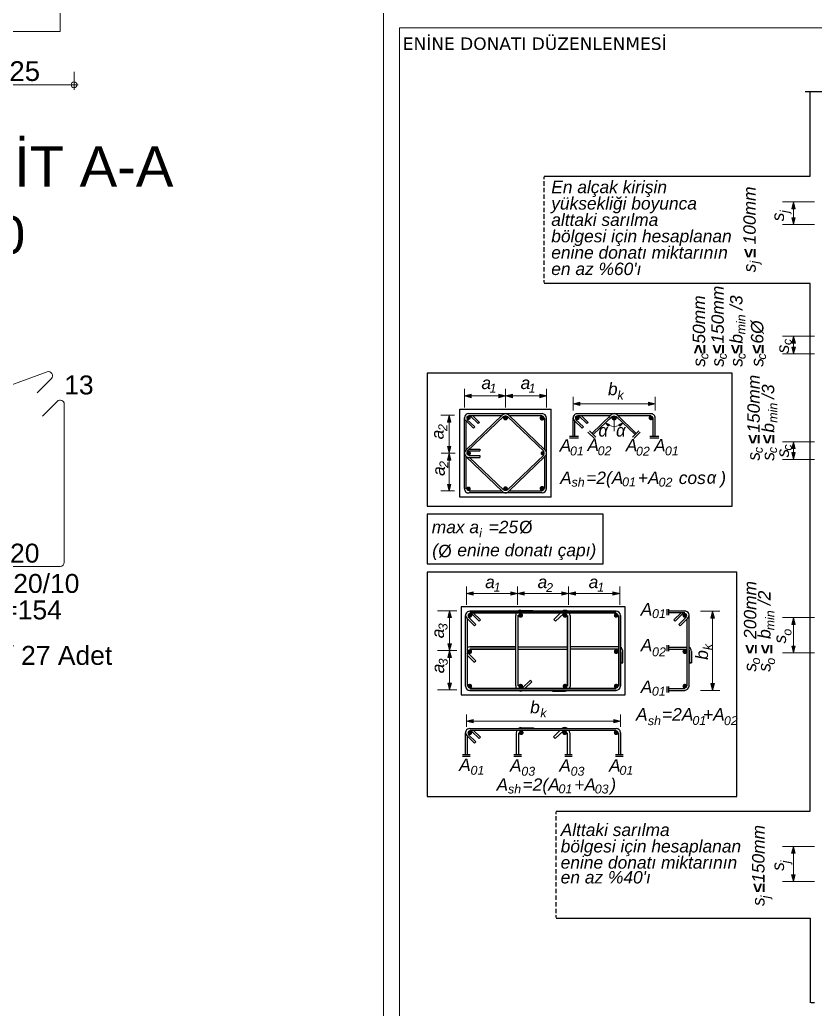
# Model space of a CAD drawing. Header units: millimetres. Extents: x 2232 to 85269, y -3593 to 5869.
# Drawn here: x 55058.7 to 55361.3, y -949.9 to -573.6 of the extents above; entities that cross this region are included whole.
import ezdxf

# ---------------------------------------------------------------- set-up
doc = ezdxf.new("R2010")
doc.units = ezdxf.units.MM
for name, color, linetype in [('Donatı Topl. Uzun. Yazısı', 7, 'Continuous'), ('Donatı Uz. Yazısı', 7, 'Continuous'), ('Donatı Yazısı', 7, 'Continuous'), ('Donatı Çizgisi', 7, 'Continuous'), ('Kiriş', 7, 'Continuous'), ('Standart', 7, 'Continuous'), ('Ölçülendirme', 7, 'Continuous')]:
    doc.layers.add(name, color=color, linetype=linetype)
doc.styles.add('arial_1_0', font='arial.ttf', dxfattribs={"height": 0.2})
doc.styles.add('arial_1_18', font='arial.ttf', dxfattribs={"height": 0.2})
doc.styles.add('arialitalic_1_0', font='ariali.ttf', dxfattribs={"height": 0.2})
doc.styles.add('symbolbold_1_0', font='', dxfattribs={"height": 0.2})
doc.styles.add('symbolitalic_1_0', font='', dxfattribs={"height": 0.2})
doc.styles.add('verdana_1_18', font='verdana.ttf', dxfattribs={"height": 0.2})
doc.styles.get('symbolbold_1_0').set_extended_font_data('Symbol', bold=True)
doc.styles.get('symbolitalic_1_0').set_extended_font_data('Symbol', italic=True)

# ---------------------------------------------------------------- blocks, each defined once
blk = doc.blocks.new('IDE792Entity7475')
at = {"layer": 'Donatı Çizgisi', "color": 5, "linetype": 'Continuous', "lineweight": 5}
for points in [[(15313.54, 1948.54), (15328.55, 1954.01)], [(15325.98, 1948.69), (15329.62, 1952.33)], [(15327.35, 1942.78), (15331.13, 1946.56)], [(15332.87, 1905.72), (15332.87, 1945.84)], [(15313.89, 1904.7), (15331.85, 1904.7)]]:
    blk.add_lwpolyline(points, dxfattribs=at)
for centre, start, end in [((15328.89, 1953.05), 315, 110), ((15331.85, 1945.84), 0, 135), ((15331.85, 1905.72), 270, 0)]:
    blk.add_arc(centre, 1.02, start, end, dxfattribs=at)
at = {"layer": 'Ölçülendirme', "color": 1, "linetype": 'Continuous', "lineweight": 5}
for points in [[(15331.87, 2040.3), (15331.87, 2055.3)], [(15293.87, 2040.3), (15331.87, 2040.3)], [(15335.37, 2025.55), (15335.37, 2030.05)], [(15309.37, 2026.8), (15336.37, 2026.8)]]:
    blk.add_lwpolyline(points, dxfattribs=at)
blk.add_circle((15335.37, 2026.8), 0.75, dxfattribs=at)
at = {"layer": 'Donatı Topl. Uzun. Yazısı', "color": 1, "linetype": 'Continuous', "lineweight": 5, "style": 'arial_1_18'}
blk.add_text('L=154', height=4.8, dxfattribs=at).set_placement((15313.45, 1891.26))
at = {"layer": 'Donatı Uz. Yazısı', "color": 1, "linetype": 'Continuous', "lineweight": 5, "style": 'arial_1_18'}
for s, p in [('13', (15332.87, 1948.3)), ('20', (15319.14, 1905.66))]:
    blk.add_text(s, height=4.8, dxfattribs=at).set_placement(p)
at = {"layer": 'Donatı Yazısı', "color": 5, "linetype": 'Continuous', "lineweight": 5, "style": 'arial_1_18'}
for s, p in [('Φ8/20/10', (15309.01, 1897.98)), ('K230 / 27 Adet', (15300.69, 1879.74))]:
    blk.add_text(s, height=4.8, dxfattribs=at).set_placement(p)
at = {"layer": 'Kiriş', "color": 1, "linetype": 'Continuous', "lineweight": 5, "style": 'arial_1_18'}
for s, height, p in [('KESİT A-A', 10.2, (15291.67, 2001)), ('K230', 9.6, (15291.67, 1983.92))]:
    blk.add_text(s, height=height, dxfattribs=at).set_placement(p)
at = {"layer": 'Ölçülendirme', "color": 1, "linetype": 'Continuous', "lineweight": 5, "style": 'arial_1_18'}
blk.add_text('25', height=5, dxfattribs=at).set_placement((15318.98, 2027.76))

msp = doc.modelspace()

# ---------------------------------------------------------------- hatches: boundary and pattern name
at = {"layer": 'Standart', "linetype": 'Continuous', "lineweight": 5}
for points in [[(55352.98, -642.85), (55352.31, -645.44), (55353.65, -645.44)], [(55352.98, -651.45), (55352.31, -648.86), (55353.65, -648.86)], [(55353.04, -693.94), (55352.37, -696.53), (55353.71, -696.53)], [(55353.04, -700.64), (55352.37, -698.05), (55353.71, -698.05)], [(55227.85, -716.67), (55230.44, -716), (55230.44, -717.34)], [(55243.48, -716.67), (55240.89, -716), (55240.89, -717.34)], [(55243.48, -716.67), (55246.07, -716), (55246.07, -717.34)], [(55259.12, -716.67), (55256.53, -716), (55256.53, -717.34)], [(55269.19, -719.65), (55271.78, -718.98), (55271.78, -720.32)], [(55300.38, -719.65), (55297.79, -718.98), (55297.79, -720.32)], [(55222.04, -724.01), (55221.37, -726.6), (55222.71, -726.6)], [(55281.47, -726.91), (55282.98, -727.47), (55282.52, -728.13)], [(55288.12, -726.91), (55286.62, -727.47), (55287.08, -728.13)], [(55222.04, -738.44), (55221.37, -735.85), (55222.71, -735.85)], [(55352.98, -734.09), (55352.31, -736.68), (55353.65, -736.68)], [(55222.04, -738.44), (55221.37, -741.03), (55222.71, -741.03)], [(55352.98, -740.79), (55352.31, -738.2), (55353.65, -738.2)], [(55222.04, -752.88), (55221.37, -750.29), (55222.71, -750.29)], [(55228.6, -791.76), (55231.19, -791.09), (55231.19, -792.43)], [(55248.03, -791.76), (55245.44, -791.09), (55245.44, -792.43)], [(55248.03, -791.76), (55250.62, -791.09), (55250.62, -792.43)], [(55267.47, -791.76), (55264.88, -791.09), (55264.88, -792.43)], [(55267.47, -791.76), (55270.06, -791.09), (55270.06, -792.43)], [(55286.9, -791.76), (55284.31, -791.09), (55284.31, -792.43)], [(55222.21, -798.32), (55221.54, -800.91), (55222.88, -800.91)], [(55322.23, -798.51), (55321.56, -801.1), (55322.9, -801.1)], [(55352.98, -800.96), (55352.31, -803.55), (55353.65, -803.55)], [(55222.21, -813.48), (55221.54, -810.89), (55222.88, -810.89)], [(55352.98, -814.33), (55352.31, -811.74), (55353.65, -811.74)], [(55222.21, -813.48), (55221.54, -816.07), (55222.88, -816.07)], [(55222.21, -828.41), (55221.54, -825.82), (55222.88, -825.82)], [(55322.23, -828.61), (55321.56, -826.02), (55322.9, -826.02)], [(55228.6, -840.3), (55231.19, -839.63), (55231.19, -840.97)], [(55287.2, -840.3), (55284.61, -839.63), (55284.61, -840.97)], [(55352.95, -887.93), (55352.28, -890.52), (55353.62, -890.52)], [(55352.95, -901.3), (55352.28, -898.71), (55353.62, -898.71)]]:
    msp.add_hatch(color=1, dxfattribs=at).paths.add_polyline_path(points)
at = {"layer": 'Standart', "linetype": 'Continuous', "lineweight": -3}
h = msp.add_hatch(color=254, dxfattribs=at)
edge = h.paths.add_edge_path(flags=0)
edge.add_arc((55229.38, -724.92), 0.874, 0, 360)
h = msp.add_hatch(color=254, dxfattribs=at)
edge = h.paths.add_edge_path(flags=0)
edge.add_arc((55243.47, -724.99), 0.959, 0, 360)
h = msp.add_hatch(color=254, dxfattribs=at)
edge = h.paths.add_edge_path(flags=0)
edge.add_arc((55257.4, -725.08), 0.962, 0, 360)
h = msp.add_hatch(color=254, dxfattribs=at)
edge = h.paths.add_edge_path(flags=0)
edge.add_arc((55270.75, -724.95), 0.948, 0, 360)
h = msp.add_hatch(color=254, dxfattribs=at)
edge = h.paths.add_edge_path(flags=0)
edge.add_arc((55284.78, -725.04), 0.976, 0, 360)
h = msp.add_hatch(color=254, dxfattribs=at)
edge = h.paths.add_edge_path(flags=0)
edge.add_arc((55298.78, -725), 0.905, 0, 360)
h = msp.add_hatch(color=254, dxfattribs=at)
edge = h.paths.add_edge_path(flags=0)
edge.add_arc((55229.44, -738.45), 0.894, 0, 360)
h = msp.add_hatch(color=254, dxfattribs=at)
edge = h.paths.add_edge_path(flags=0)
edge.add_arc((55257.6, -738.44), 0.802, 0, 360)
h = msp.add_hatch(color=254, dxfattribs=at)
edge = h.paths.add_edge_path(flags=0)
edge.add_arc((55229.41, -751.96), 0.865, 0, 360)
h = msp.add_hatch(color=254, dxfattribs=at)
edge = h.paths.add_edge_path(flags=0)
edge.add_arc((55243.47, -751.94), 0.914, 0, 360)
h = msp.add_hatch(color=254, dxfattribs=at)
edge = h.paths.add_edge_path(flags=0)
edge.add_arc((55257.4, -751.83), 0.962, 0, 360)
h = msp.add_hatch(color=254, dxfattribs=at)
edge = h.paths.add_edge_path(flags=0)
edge.add_arc((55229.91, -800.1), 0.911, 0, 360)
h = msp.add_hatch(color=254, dxfattribs=at)
edge = h.paths.add_edge_path(flags=0)
edge.add_arc((55249.23, -800.1), 0.911, 0, 360)
h = msp.add_hatch(color=254, dxfattribs=at)
edge = h.paths.add_edge_path(flags=0)
edge.add_arc((55266.11, -800.1), 0.911, 0, 360)
h = msp.add_hatch(color=254, dxfattribs=at)
edge = h.paths.add_edge_path(flags=0)
edge.add_arc((55285.56, -800.1), 0.911, 0, 360)
h = msp.add_hatch(color=254, dxfattribs=at)
edge = h.paths.add_edge_path(flags=0)
edge.add_arc((55311.67, -800.1), 0.911, 0, 360)
h = msp.add_hatch(color=254, dxfattribs=at)
edge = h.paths.add_edge_path(flags=0)
edge.add_arc((55229.88, -813.87), 0.911, 0, 360)
h = msp.add_hatch(color=254, dxfattribs=at)
edge = h.paths.add_edge_path(flags=0)
edge.add_arc((55285.57, -813.87), 0.911, 0, 360)
h = msp.add_hatch(color=254, dxfattribs=at)
edge = h.paths.add_edge_path(flags=0)
edge.add_arc((55311.67, -813.86), 0.911, 0, 360)
h = msp.add_hatch(color=254, dxfattribs=at)
edge = h.paths.add_edge_path(flags=0)
edge.add_arc((55229.88, -827), 0.911, 0, 360)
h = msp.add_hatch(color=254, dxfattribs=at)
edge = h.paths.add_edge_path(flags=0)
edge.add_arc((55249.23, -827), 0.911, 0, 360)
h = msp.add_hatch(color=254, dxfattribs=at)
edge = h.paths.add_edge_path(flags=0)
edge.add_arc((55266.12, -827), 0.911, 0, 360)
h = msp.add_hatch(color=254, dxfattribs=at)
edge = h.paths.add_edge_path(flags=0)
edge.add_arc((55285.57, -827), 0.911, 0, 360)
h = msp.add_hatch(color=254, dxfattribs=at)
edge = h.paths.add_edge_path(flags=0)
edge.add_arc((55311.67, -827), 0.911, 0, 360)
h = msp.add_hatch(color=254, dxfattribs=at)
edge = h.paths.add_edge_path(flags=0)
edge.add_arc((55229.91, -844.71), 0.911, 0, 360)
h = msp.add_hatch(color=254, dxfattribs=at)
edge = h.paths.add_edge_path(flags=0)
edge.add_arc((55249.45, -844.7), 0.911, 0, 360)
h = msp.add_hatch(color=254, dxfattribs=at)
edge = h.paths.add_edge_path(flags=0)
edge.add_arc((55265.98, -844.71), 0.911, 0, 360)
h = msp.add_hatch(color=254, dxfattribs=at)
edge = h.paths.add_edge_path(flags=0)
edge.add_arc((55285.56, -844.71), 0.911, 0, 360)

# ---------------------------------------------------------------- linework, layer by layer
at = {"layer": 'Standart', "color": 250, "linetype": 'Continuous', "lineweight": 5}
for points in [[(55197.1, 29.55), (55197.1, -1814.88)], [(55203.1, -576.61), (55203.1, -987.08)], [(55473.1, -576.61), (55203.1, -576.61)]]:
    msp.add_lwpolyline(points, dxfattribs=at)
at = {"layer": 'Standart', "color": 254, "linetype": 'Continuous', "lineweight": -3}
for points in [[(55357.38, -600.92), (55396.16, -600.92)], [(55258.15, -634.2), (55258.15, -633.39)], [(55258.15, -636.74), (55258.15, -635.03)], [(55258.15, -639.22), (55258.15, -637.55)], [(55258.15, -641.73), (55258.15, -640.09)], [(55258.15, -644.28), (55258.15, -642.57)], [(55258.15, -646.73), (55258.15, -645.09)], [(55258.15, -649.27), (55258.15, -647.57)], [(55258.15, -651.76), (55258.15, -650.08)], [(55258.15, -654.27), (55258.15, -652.62)], [(55258.15, -656.81), (55258.15, -655.11)], [(55258.15, -659.3), (55258.15, -657.62)], [(55258.15, -661.81), (55258.15, -660.11)], [(55258.15, -664.29), (55258.15, -662.65)], [(55258.15, -666.81), (55258.15, -665.16)], [(55258.15, -669.35), (55258.15, -667.64)], [(55258.15, -671.83), (55258.15, -670.16)], [(55258.15, -673.53), (55258.15, -672.64)], [(55329.67, -707.96), (55213.61, -707.96)], [(55213.61, -707.96), (55213.61, -758.57)], [(55329.67, -758.57), (55329.67, -707.96)], [(55226.15, -755.17), (55226.15, -721.72)], [(55226.15, -721.72), (55260.79, -721.72)], [(55260.79, -755.17), (55260.79, -721.72)], [(55227.85, -751.83), (55227.85, -724.99)], [(55242.34, -723.87), (55228.35, -737.33)], [(55231.28, -728.92), (55228.35, -726.05)], [(55242.79, -724.32), (55228.8, -737.83)], [(55231.79, -728.45), (55228.8, -725.63)], [(55229.4, -723.39), (55257.4, -723.39)], [(55229.56, -724.06), (55242.14, -724.06)], [(55233.1, -727.16), (55230.17, -724.32)], [(55233.6, -726.69), (55230.89, -724.06)], [(55244.15, -724.32), (55258.11, -737.83)], [(55244.6, -723.87), (55258.59, -737.33)], [(55244.8, -724.06), (55257.35, -724.06)], [(55258.36, -737.13), (55258.36, -725.09)], [(55259.09, -751.83), (55259.09, -725.08)], [(55269.19, -732.05), (55269.19, -724.99)], [(55272.57, -728.92), (55269.64, -726.05)], [(55273.07, -728.45), (55270.14, -725.63)], [(55270.81, -723.39), (55298.76, -723.39)], [(55270.81, -724.06), (55283.43, -724.06)], [(55274.38, -727.16), (55271.45, -724.32)], [(55274.89, -726.69), (55272.18, -724.06)], [(55283.63, -723.87), (55276.31, -730.93)], [(55284.13, -724.32), (55276.81, -731.35)], [(55285.44, -724.32), (55292.76, -731.35)], [(55285.94, -723.87), (55293.2, -730.93)], [(55286.11, -724.06), (55298.76, -724.06)], [(55299.68, -732.05), (55299.68, -724.99)], [(55300.38, -732.05), (55300.38, -724.99)], [(55228.55, -737.13), (55228.55, -726.24)], [(55231.28, -728.92), (55231.79, -728.45)], [(55233.6, -726.69), (55233.1, -727.16)], [(55269.86, -732.05), (55269.86, -726.3)], [(55272.57, -728.92), (55273.07, -728.45)], [(55274.89, -726.69), (55274.38, -727.16)], [(55271.26, -732.05), (55267.77, -732.05)], [(55271.26, -732.72), (55267.77, -732.72)], [(55274.83, -730.43), (55277.32, -732.8)], [(55275.36, -729.96), (55277.76, -732.33)], [(55276.81, -731.35), (55276.87, -731.35)], [(55294.21, -729.96), (55291.75, -732.33)], [(55294.68, -730.43), (55292.25, -732.8)], [(55292.76, -731.35), (55292.81, -731.35)], [(55301.75, -732.05), (55298.31, -732.05)], [(55301.75, -732.72), (55298.31, -732.72)], [(55229.83, -736.91), (55233.66, -736.91)], [(55233.66, -736.91), (55233.66, -737.52)], [(55228.55, -751.93), (55228.55, -739.73)], [(55242.34, -753.04), (55228.55, -739.76)], [(55229.52, -737.52), (55233.66, -737.52)], [(55229.52, -739.34), (55233.66, -739.34)], [(55229.52, -740.01), (55233.66, -740.01)], [(55242.79, -752.54), (55229.83, -740.01)], [(55233.66, -739.34), (55233.66, -740.01)], [(55258.11, -739.09), (55244.15, -752.54)], [(55258.59, -739.56), (55244.6, -753.04)], [(55258.36, -751.83), (55258.36, -739.76)], [(55260.79, -755.17), (55226.15, -755.17)], [(55257.41, -753.52), (55229.54, -753.52)], [(55242.09, -752.85), (55229.59, -752.85)], [(55257.41, -752.85), (55244.85, -752.85)], [(55213.61, -758.57), (55329.67, -758.57)], [(55280.57, -761.59), (55213.61, -761.59)], [(55213.61, -761.59), (55213.61, -780.44)], [(55280.57, -780.44), (55280.57, -761.59)], [(55213.61, -780.44), (55280.57, -780.44)], [(55331.48, -783.6), (55213.61, -783.6)], [(55213.61, -783.6), (55213.61, -869.02)], [(55331.48, -869.02), (55331.48, -783.6)], [(55288.96, -796.81), (55226.54, -796.81)], [(55226.54, -796.81), (55226.54, -830.31)], [(55288.96, -830.31), (55288.96, -796.81)], [(55228.27, -827.05), (55228.27, -800.08)], [(55231.67, -804.01), (55228.77, -801.19)], [(55228.97, -827.05), (55228.97, -801.39)], [(55232.18, -803.57), (55229.22, -800.69)], [(55229.86, -798.51), (55285.59, -798.51)], [(55285.59, -798.51), (55229.86, -798.51)], [(55229.86, -799.18), (55285.59, -799.18)], [(55285.59, -799.18), (55229.86, -799.18)], [(55233.49, -802.25), (55230.53, -799.43)], [(55233.96, -801.81), (55231.23, -799.18)], [(55247.36, -826.93), (55247.36, -800.08)], [(55247.36, -808.34), (55247.36, -800.08)], [(55248.31, -826.86), (55248.31, -800.06)], [(55249.23, -798.2), (55253.92, -798.2)], [(55253.92, -798.2), (55253.92, -798.48)], [(55261.83, -801.61), (55264.34, -799.18)], [(55262.47, -802.28), (55265.46, -799.46)], [(55267.02, -827.05), (55267.02, -800.08)], [(55267.02, -800.08), (55267.02, -827.05)], [(55268.02, -800.08), (55268.02, -827.17)], [(55286.48, -800.08), (55286.48, -827)], [(55287.2, -827.05), (55287.2, -800.08)], [(55287.2, -800.08), (55287.2, -827.05)], [(55304.91, -800.02), (55304.91, -797.73)], [(55305.6, -800.02), (55305.6, -797.73)], [(55311.61, -798.51), (55305.6, -798.51)], [(55311.61, -799.18), (55305.6, -799.18)], [(55307.53, -801.81), (55310.24, -799.18)], [(55308.03, -802.25), (55310.96, -799.43)], [(55309.34, -803.57), (55312.33, -800.69)], [(55309.85, -804.01), (55312.78, -801.19)], [(55312.58, -827.05), (55312.58, -801.39)], [(55313.28, -827.05), (55313.28, -800.08)], [(55231.67, -804.01), (55232.18, -803.57)], [(55233.96, -801.81), (55233.49, -802.25)], [(55261.83, -801.61), (55262.47, -802.28)], [(55307.53, -801.81), (55308.03, -802.25)], [(55309.85, -804.01), (55309.34, -803.57)], [(55247.36, -812.11), (55229.86, -812.11)], [(55229.86, -812.11), (55247.36, -812.11)], [(55248.31, -812.11), (55267.02, -812.11)], [(55286.48, -812.11), (55268.02, -812.11)], [(55304.91, -813.67), (55304.91, -811.38)], [(55305.6, -813.67), (55305.6, -811.38)], [(55305.6, -812.16), (55312.58, -812.16)], [(55231.59, -817.92), (55228.97, -815.38)], [(55232.18, -817.33), (55229.22, -814.51)], [(55247.36, -812.95), (55229.86, -812.95)], [(55229.86, -812.95), (55247.36, -812.95)], [(55248.31, -812.95), (55267.02, -812.95)], [(55286.48, -812.95), (55268.02, -812.95)], [(55287.29, -818.11), (55287.29, -814.06)], [(55287.29, -814.06), (55287.29, -818.11)], [(55288.1, -818.11), (55288.1, -813.92)], [(55305.6, -812.95), (55312.58, -812.95)], [(55313.39, -818.11), (55313.39, -813.95)], [(55314.17, -818.11), (55314.17, -813.83)], [(55314.17, -813.83), (55314.17, -818.11)], [(55231.59, -817.92), (55232.18, -817.33)], [(55287.29, -818.11), (55288.1, -818.11)], [(55288.1, -818.11), (55287.29, -818.11)], [(55313.39, -818.11), (55314.17, -818.11)], [(55314.17, -818.11), (55313.39, -818.11)], [(55252.81, -824.8), (55249.88, -827.62)], [(55253.45, -825.37), (55250.85, -827.91)], [(55253.45, -825.37), (55252.81, -824.8)], [(55304.91, -829.47), (55304.91, -827.19)], [(55305.6, -829.47), (55305.6, -827.19)], [(55226.54, -830.31), (55288.96, -830.31)], [(55229.86, -827.91), (55285.59, -827.91)], [(55285.59, -827.91), (55229.86, -827.91)], [(55229.86, -828.61), (55285.53, -828.61)], [(55285.53, -828.61), (55229.86, -828.61)], [(55261.3, -828.92), (55261.3, -828.64)], [(55261.3, -828.64), (55261.3, -828.92)], [(55261.3, -828.92), (55266.13, -828.92)], [(55305.6, -827.91), (55311.61, -827.91)], [(55305.6, -828.61), (55311.61, -828.61)], [(55228.27, -852.97), (55228.27, -844.71)], [(55231.67, -848.65), (55228.77, -845.83)], [(55228.97, -852.97), (55228.97, -846.02)], [(55232.18, -848.17), (55229.22, -845.35)], [(55229.86, -843.12), (55285.59, -843.12)], [(55229.86, -843.79), (55285.59, -843.79)], [(55233.49, -846.89), (55230.53, -844.07)], [(55233.96, -846.41), (55231.23, -843.79)], [(55233.96, -846.41), (55233.49, -846.89)], [(55247.59, -852.97), (55247.59, -844.71)], [(55248.54, -852.97), (55248.54, -844.71)], [(55249.46, -842.84), (55254.15, -842.84)], [(55254.15, -842.84), (55254.15, -843.09)], [(55261.71, -846.22), (55264.23, -843.79)], [(55261.71, -846.22), (55262.36, -846.89)], [(55262.36, -846.89), (55265.34, -844.07)], [(55266.91, -844.71), (55266.91, -852.97)], [(55267.91, -844.71), (55267.91, -852.97)], [(55286.48, -844.71), (55286.48, -852.97)], [(55287.2, -844.71), (55287.2, -852.97)], [(55231.67, -848.65), (55232.18, -848.17)], [(55227.09, -852.97), (55229.97, -852.97)], [(55227.09, -853.64), (55229.97, -853.64)], [(55246.67, -852.97), (55249.54, -852.97)], [(55246.67, -853.64), (55249.54, -853.64)], [(55266.04, -852.97), (55268.86, -852.97)], [(55266.04, -853.64), (55268.86, -853.64)], [(55285.33, -852.97), (55288.21, -852.97)], [(55285.33, -853.64), (55288.21, -853.64)], [(55213.61, -869.02), (55331.48, -869.02)], [(55262.67, -875.67), (55262.67, -874.83)], [(55262.67, -878.15), (55262.67, -876.51)], [(55262.67, -880.67), (55262.67, -879.02)], [(55262.67, -883.21), (55262.67, -881.5)], [(55262.67, -885.69), (55262.67, -884.02)], [(55262.67, -888.21), (55262.67, -886.5)], [(55262.67, -890.69), (55262.67, -889.04)], [(55262.67, -893.2), (55262.67, -891.56)], [(55262.67, -895.74), (55262.67, -894.04)], [(55262.67, -898.23), (55262.67, -896.55)], [(55262.67, -900.74), (55262.67, -899.04)], [(55262.67, -903.23), (55262.67, -901.58)], [(55262.67, -905.77), (55262.67, -904.09)], [(55262.67, -908.28), (55262.67, -906.58)], [(55262.67, -910.76), (55262.67, -909.12)], [(55262.67, -913.28), (55262.67, -911.63)], [(55262.67, -914.92), (55262.67, -914.11)], [(55361.02, -947.45), (55359.71, -947.45)]]:
    msp.add_lwpolyline(points, dxfattribs=at)
at = {"layer": 'Standart', "color": 159, "linetype": 'Continuous', "lineweight": -3}
for points in [[(55359.35, -633.02), (55359.35, -600.92)], [(55258.15, -633.02), (55359.35, -633.02)], [(55359.35, -673.87), (55258.15, -673.87)], [(55359.35, -874.5), (55359.35, -673.87)], [(55262.67, -874.5), (55359.35, -874.5)], [(55262.67, -915.29), (55359.35, -915.29)], [(55359.35, -915.29), (55359.35, -947.45)]]:
    msp.add_lwpolyline(points, dxfattribs=at)
at = {"layer": 'Standart', "color": 1, "linetype": 'Continuous', "lineweight": 5}
for points in [[(55360.97, -642.85), (55348.85, -642.85)], [(55352.98, -642.85), (55352.31, -645.44)], [(55352.98, -651.45), (55352.98, -642.85)], [(55352.98, -642.85), (55353.65, -645.44)], [(55352.31, -645.44), (55353.65, -645.44)], [(55352.98, -651.45), (55352.31, -648.86)], [(55352.31, -648.86), (55353.65, -648.86)], [(55352.98, -651.45), (55353.65, -648.86)], [(55360.97, -651.45), (55348.85, -651.45)], [(55360.97, -693.94), (55348.85, -693.94)], [(55353.04, -693.94), (55352.37, -696.53)], [(55352.98, -698.66), (55352.98, -695.93)], [(55353.04, -693.94), (55353.71, -696.53)], [(55352.37, -696.53), (55353.71, -696.53)], [(55353.04, -700.64), (55352.37, -698.05)], [(55352.37, -698.05), (55353.71, -698.05)], [(55353.04, -700.64), (55353.71, -698.05)], [(55360.97, -700.64), (55348.85, -700.64)], [(55227.85, -714.01), (55227.85, -721.05)], [(55243.48, -714.01), (55243.48, -721.05)], [(55259.09, -714.01), (55259.09, -721.05)], [(55227.85, -716.67), (55230.44, -716)], [(55227.85, -716.67), (55243.48, -716.67)], [(55227.85, -716.67), (55230.44, -717.34)], [(55230.44, -716), (55230.44, -717.34)], [(55243.48, -716.67), (55240.89, -716)], [(55240.89, -716), (55240.89, -717.34)], [(55243.48, -716.67), (55240.89, -717.34)], [(55243.48, -716.67), (55246.07, -716)], [(55243.48, -716.67), (55259.09, -716.67)], [(55243.48, -716.67), (55246.07, -717.34)], [(55246.07, -716), (55246.07, -717.34)], [(55259.12, -716.67), (55256.53, -716)], [(55256.53, -716), (55256.53, -717.34)], [(55259.12, -716.67), (55256.53, -717.34)], [(55269.19, -716.97), (55269.19, -722.22)], [(55300.38, -716.97), (55300.38, -722.22)], [(55269.19, -719.65), (55271.78, -718.98)], [(55269.19, -719.65), (55300.38, -719.65)], [(55269.19, -719.65), (55271.78, -720.32)], [(55271.78, -718.98), (55271.78, -720.32)], [(55300.38, -719.65), (55297.79, -718.98)], [(55297.79, -718.98), (55297.79, -720.32)], [(55300.38, -719.65), (55297.79, -720.32)], [(55218.83, -724.01), (55224.08, -724.01)], [(55222.04, -724.01), (55221.37, -726.6)], [(55222.04, -738.25), (55222.04, -724.01)], [(55222.04, -724.01), (55222.71, -726.6)], [(55286.5, -724.99), (55283.01, -724.99)], [(55284.8, -724.18), (55284.8, -730.1)], [(55221.37, -726.6), (55222.71, -726.6)], [(55281.47, -726.91), (55282.98, -727.47)], [(55281.47, -726.91), (55282.52, -728.13)], [(55282.98, -727.47), (55282.52, -728.13)], [(55288.12, -726.91), (55286.62, -727.47)], [(55286.62, -727.47), (55287.08, -728.13)], [(55288.12, -726.91), (55287.08, -728.13)], [(55222.04, -738.44), (55221.37, -735.85)], [(55221.37, -735.85), (55222.71, -735.85)], [(55222.04, -738.44), (55222.71, -735.85)], [(55360.97, -734.09), (55348.85, -734.09)], [(55352.98, -734.09), (55352.31, -736.68)], [(55352.31, -736.68), (55353.65, -736.68)], [(55352.98, -740.79), (55352.98, -734.09)], [(55352.98, -734.09), (55353.65, -736.68)], [(55219.03, -738.44), (55224.27, -738.44)], [(55222.04, -738.44), (55221.37, -741.03)], [(55221.37, -741.03), (55222.71, -741.03)], [(55222.04, -752.6), (55222.04, -738.44)], [(55222.04, -738.44), (55222.71, -741.03)], [(55360.97, -740.79), (55348.85, -740.79)], [(55352.98, -740.79), (55352.31, -738.2)], [(55352.31, -738.2), (55353.65, -738.2)], [(55352.98, -740.79), (55353.65, -738.2)], [(55222.04, -752.88), (55221.37, -750.29)], [(55221.37, -750.29), (55222.71, -750.29)], [(55222.04, -752.88), (55222.71, -750.29)], [(55218.83, -752.79), (55224.08, -752.79)], [(55228.6, -789.08), (55228.6, -796.14)], [(55248.03, -789.08), (55248.03, -796.14)], [(55267.47, -789.08), (55267.47, -796.14)], [(55286.9, -789.08), (55286.9, -796.14)], [(55228.6, -791.76), (55231.19, -791.09)], [(55228.6, -791.76), (55248.03, -791.76)], [(55228.6, -791.76), (55231.19, -792.43)], [(55231.19, -791.09), (55231.19, -792.43)], [(55248.03, -791.76), (55245.44, -791.09)], [(55245.44, -791.09), (55245.44, -792.43)], [(55248.03, -791.76), (55245.44, -792.43)], [(55248.03, -791.76), (55250.62, -791.09)], [(55248.03, -791.76), (55267.27, -791.76)], [(55248.03, -791.76), (55250.62, -792.43)], [(55250.62, -791.09), (55250.62, -792.43)], [(55267.47, -791.76), (55264.88, -791.09)], [(55264.88, -791.09), (55264.88, -792.43)], [(55267.47, -791.76), (55264.88, -792.43)], [(55267.47, -791.76), (55270.06, -791.09)], [(55267.47, -791.76), (55286.67, -791.76)], [(55267.47, -791.76), (55270.06, -792.43)], [(55270.06, -791.09), (55270.06, -792.43)], [(55286.9, -791.76), (55284.31, -791.09)], [(55284.31, -791.09), (55284.31, -792.43)], [(55286.9, -791.76), (55284.31, -792.43)], [(55224.97, -798.32), (55217.66, -798.32)], [(55222.21, -798.32), (55221.54, -800.91)], [(55221.54, -800.91), (55222.88, -800.91)], [(55222.21, -798.32), (55222.21, -813.48)], [(55222.21, -798.32), (55222.88, -800.91)], [(55324.99, -798.51), (55317.68, -798.51)], [(55322.23, -798.51), (55321.56, -801.1)], [(55321.56, -801.1), (55322.9, -801.1)], [(55322.23, -798.51), (55322.23, -828.61)], [(55322.23, -798.51), (55322.9, -801.1)], [(55360.97, -800.96), (55348.85, -800.96)], [(55352.98, -800.96), (55352.31, -803.55)], [(55352.98, -814.33), (55352.98, -800.96)], [(55352.98, -800.96), (55353.65, -803.55)], [(55352.31, -803.55), (55353.65, -803.55)], [(55222.21, -813.48), (55221.54, -810.89)], [(55221.54, -810.89), (55222.88, -810.89)], [(55222.21, -813.48), (55222.88, -810.89)], [(55352.98, -814.33), (55352.31, -811.74)], [(55352.31, -811.74), (55353.65, -811.74)], [(55352.98, -814.33), (55353.65, -811.74)], [(55224.97, -813.48), (55217.66, -813.48)], [(55222.21, -813.48), (55221.54, -816.07)], [(55221.54, -816.07), (55222.88, -816.07)], [(55222.21, -813.48), (55222.88, -816.07)], [(55222.21, -813.67), (55222.21, -828.41)], [(55360.97, -814.33), (55348.85, -814.33)], [(55222.21, -828.41), (55221.54, -825.82)], [(55221.54, -825.82), (55222.88, -825.82)], [(55222.21, -828.41), (55222.88, -825.82)], [(55322.23, -828.61), (55321.56, -826.02)], [(55321.56, -826.02), (55322.9, -826.02)], [(55322.23, -828.61), (55322.9, -826.02)], [(55224.97, -828.41), (55217.66, -828.41)], [(55324.99, -828.61), (55317.68, -828.61)], [(55228.6, -837.76), (55228.6, -842.48)], [(55287.2, -837.76), (55287.2, -842.48)], [(55228.6, -840.3), (55231.19, -839.63)], [(55228.6, -840.3), (55287.2, -840.3)], [(55228.6, -840.3), (55231.19, -840.97)], [(55231.19, -839.63), (55231.19, -840.97)], [(55287.2, -840.3), (55284.61, -839.63)], [(55284.61, -839.63), (55284.61, -840.97)], [(55287.2, -840.3), (55284.61, -840.97)], [(55360.97, -887.93), (55348.85, -887.93)], [(55352.95, -887.93), (55352.28, -890.52)], [(55352.95, -901.27), (55352.95, -887.93)], [(55352.95, -887.93), (55353.62, -890.52)], [(55352.28, -890.52), (55353.62, -890.52)], [(55352.95, -901.3), (55352.28, -898.71)], [(55352.28, -898.71), (55353.62, -898.71)], [(55352.95, -901.3), (55353.62, -898.71)], [(55360.97, -901.27), (55348.85, -901.27)]]:
    msp.add_lwpolyline(points, dxfattribs=at)
at = {"layer": 'Standart', "color": 254, "linetype": 'Continuous', "lineweight": -3}
for centre, radius, start, end in [((55229.38, -724.92), 1.53, 89.1404, 227.5726), ((55243.47, -724.99), 1.59, 44.7048, 135.2952), ((55257.4, -725.08), 1.69, 0, 90), ((55270.75, -724.95), 1.56, 87.8177, 224.4814), ((55284.78, -725.04), 1.65, 45.2665, 134.7335), ((55298.78, -725), 1.6, 0.3925, 90.6039), ((55229.44, -738.45), 1.56, 134.2281, 273.0306), ((55257.6, -738.44), 1.49, 311.5868, 48.4132), ((55229.41, -751.96), 1.57, 175.4117, 274.5883), ((55257.4, -751.83), 1.69, 270, 0), ((55243.47, -751.94), 1.58, 224.4203, 315.5797), ((55229.81, -800.05), 1.54, 88.1558, 227.6253), ((55249.14, -800.05), 1.78, 149.8903, 180.9594), ((55249.22, -800.05), 1.85, 89.4289, 121.9867), ((55266.1, -800.14), 1.96, 56.2239, 123.7761), ((55266.05, -800.11), 1.98, 0.2933, 28.1057), ((55285.6, -800.12), 1.61, 1.5321, 90.4781), ((55311.73, -800.05), 1.55, 312.6142, 94.6445), ((55229.89, -813.91), 1.8, 91.0411, 120.94), ((55285.78, -813.96), 2.32, 1.2107, 51.7607), ((55312.21, -813.83), 1.96, 0.1841, 57.0706), ((55229.88, -813.87), 1.76, 156.3036, 203.6964), ((55311.85, -813.8), 1.55, 354.2446, 23.0495), ((55229.88, -826.99), 1.62, 181.8885, 269.1256), ((55249.27, -826.99), 1.91, 178.2967, 208.8704), ((55266.19, -827.03), 1.84, 331.3372, 355.5617), ((55285.41, -826.8), 1.82, 273.8885, 352.1616), ((55311.48, -826.8), 1.82, 273.8885, 352.1616), ((55249.23, -826.99), 1.88, 239.7622, 300.2378), ((55266.12, -827), 1.92, 270.2246, 302.9389), ((55265.98, -844.75), 1.96, 56.2239, 123.7761), ((55229.81, -844.66), 1.54, 88.1558, 227.6253), ((55249.36, -844.68), 1.78, 149.8903, 180.9594), ((55249.44, -844.69), 1.85, 89.4289, 121.9867), ((55265.94, -844.72), 1.98, 0.2933, 28.1057), ((55285.6, -844.72), 1.61, 1.5321, 90.4781)]:
    msp.add_arc(centre, radius, start, end, dxfattribs=at)
at = {"layer": 'Standart', "color": 1, "linetype": 'Continuous', "lineweight": 5}
msp.add_arc((55284.8, -723.49), 4.76, 225.7357, 314.2643, dxfattribs=at)

# ---------------------------------------------------------------- block references
at = {"layer": 'Standart', "xscale": 1.5, "yscale": 1.5, "zscale": 1.5}
msp.add_blockref('IDE792Entity7475', (32076.33, -3638.52), dxfattribs=at)

# ---------------------------------------------------------------- texts
at = {"layer": 'Standart', "color": 1, "linetype": 'Continuous', "lineweight": 5, "style": 'verdana_1_18'}
msp.add_text('ENİNE DONATI DÜZENLENMESİ', height=4.7143, dxfattribs=at).set_placement((55204.4, -585.04))
at = {"layer": 'Standart', "color": 254, "linetype": 'Continuous', "lineweight": 5}
for s, height, style, p in [('En alçak kirişin', 4.725, 'arialitalic_1_0', (55260.87, -639.56)), ('yüksekliği boyunca', 4.725, 'arialitalic_1_0', (55260.87, -645.78)), ('alttaki sarılma', 4.725, 'arialitalic_1_0', (55260.87, -652.01)), ('bölgesi için hesaplanan', 4.725, 'arialitalic_1_0', (55260.87, -658.23)), ('enine donatı miktarının', 4.725, 'arialitalic_1_0', (55260.87, -664.46)), ("en az %60'ı", 4.725, 'arialitalic_1_0', (55260.87, -670.68)), ('max a  =25', 4.725, 'arialitalic_1_0', (55215.42, -768.85)), ('i', 3.37, 'arialitalic_1_0', (55233.44, -770.45)), ('Ø', 4.72, 'arial_1_0', (55248.66, -768.85)), ('(    enine donatı çapı)', 4.725, 'arialitalic_1_0', (55215.61, -777.63)), ('A', 4.72, 'arialitalic_1_0', (55294.9, -813.8)), ('A', 4.72, 'arialitalic_1_0', (55294.9, -829.61)), ('Alttaki sarılma', 4.725, 'arialitalic_1_0', (55264.45, -884.01)), ('bölgesi için hesaplanan', 4.725, 'arialitalic_1_0', (55264.45, -890.25)), ('enine donatı miktarının', 4.725, 'arialitalic_1_0', (55264.45, -896.41)), ("en az %40'ı", 4.725, 'arialitalic_1_0', (55264.45, -902.04))]:
    msp.add_text(s, height=height, dxfattribs=dict(at, style=style)).set_placement(p)
for s, height, style, p in [('s    100mm', 4.725, 'arialitalic_1_0', (55338.63, -669.66)), ('s', 4.72, 'arialitalic_1_0', (55349.38, -650.23)), ('j', 3.37, 'arialitalic_1_0', (55351.23, -647.08)), ('s   150mm', 4.725, 'arialitalic_1_0', (55326.48, -705.56)), ('s   50mm', 4.725, 'arialitalic_1_0', (55319.39, -705.56)), ('s   b     /3', 4.725, 'arialitalic_1_0', (55333.6, -705.56)), ('min', 3.375, 'arialitalic_1_0', (55334.7, -693.25)), ('c', 3.37, 'arialitalic_1_0', (55320.62, -702.71)), ('c', 3.37, 'arialitalic_1_0', (55327.61, -702.74)), ('c', 3.37, 'arialitalic_1_0', (55334.75, -702.66)), ('s    150mm', 4.725, 'arialitalic_1_0', (55340.17, -741.26)), ('s    b     /3', 4.725, 'arialitalic_1_0', (55345.69, -741.26)), ('min', 3.375, 'arialitalic_1_0', (55346.83, -726.84)), ('c', 3.37, 'arialitalic_1_0', (55341.3, -738.41)), ('c', 3.37, 'arialitalic_1_0', (55346.74, -738.41)), ('s     200mm', 4.725, 'arialitalic_1_0', (55338.86, -821.51)), ('s     b     /2', 4.725, 'arialitalic_1_0', (55344.25, -821.51)), ('min', 3.375, 'arialitalic_1_0', (55345.73, -805.77)), ('s', 4.72, 'arialitalic_1_0', (55350.16, -810.77)), ('o', 3.37, 'arialitalic_1_0', (55352.2, -807.81)), ('£', 4.72, 'symbolbold_1_0', (55339.04, -814.65)), ('£', 4.72, 'symbolbold_1_0', (55344.93, -814.65)), ('o', 3.37, 'arialitalic_1_0', (55340.27, -818.74)), ('o', 3.37, 'arialitalic_1_0', (55345.96, -818.83)), ('s   150mm', 4.725, 'arialitalic_1_0', (55341.97, -910.62)), ('s', 4.72, 'arialitalic_1_0', (55349.39, -897.23)), ('j', 3.37, 'arialitalic_1_0', (55351.53, -894.36)), ('£', 4.72, 'symbolbold_1_0', (55342.01, -905.45)), ('j', 3.37, 'arialitalic_1_0', (55343.98, -907.71))]:
    msp.add_text(s, height=height, rotation=90, dxfattribs=dict(at, style=style)).set_placement(p)
at = {"layer": 'Standart', "color": 254, "linetype": 'Continuous', "lineweight": -3}
for s, height, style, p in [('£', 4.72, 'symbolbold_1_0', (55338.55, -664.07)), ('j', 3.37, 'arialitalic_1_0', (55339.86, -666.32)), ('s   6Ø', 4.725, 'arialitalic_1_0', (55341.54, -705.56)), ('c', 3.37, 'arialitalic_1_0', (55352.27, -697.29)), ('³', 4.72, 'symbolbold_1_0', (55319.42, -700.64)), ('£', 4.72, 'symbolbold_1_0', (55326.56, -700.64)), ('£', 4.72, 'symbolbold_1_0', (55333.58, -700.64)), ('£', 4.72, 'symbolbold_1_0', (55341.69, -700.64)), ('s', 4.72, 'arialitalic_1_0', (55351.25, -700.46)), ('c', 3.37, 'arialitalic_1_0', (55342.54, -702.84)), ('a', 4.72, 'arialitalic_1_0', (55219.94, -733.17)), ('2', 3.37, 'arialitalic_1_0', (55221.28, -729.98)), ('£', 4.72, 'symbolbold_1_0', (55340.15, -734.82)), ('£', 4.72, 'symbolbold_1_0', (55345.69, -734.82)), ('s', 4.72, 'arialitalic_1_0', (55351.25, -740.04)), ('c', 3.37, 'arialitalic_1_0', (55352.38, -737.43)), ('a', 4.72, 'arialitalic_1_0', (55220.39, -747.07)), ('2', 3.37, 'arialitalic_1_0', (55221.73, -744.03)), ('3', 3.37, 'arialitalic_1_0', (55221.38, -805.73)), ('a', 4.72, 'arialitalic_1_0', (55220.07, -808.81)), ('k', 3.37, 'arialitalic_1_0', (55322.01, -813.31)), ('b', 4.72, 'arialitalic_1_0', (55320.48, -816.99)), ('a', 4.72, 'arialitalic_1_0', (55220.15, -822.13)), ('3', 3.37, 'arialitalic_1_0', (55221.49, -819.1))]:
    msp.add_text(s, height=height, rotation=90, dxfattribs=dict(at, style=style)).set_placement(p)
for s, height, style, p in [('a', 4.72, 'arialitalic_1_0', (55234.3, -714.05)), ('a', 4.72, 'arialitalic_1_0', (55249.21, -714.04)), ('1', 3.37, 'arialitalic_1_0', (55237.4, -715.35)), ('1', 3.37, 'arialitalic_1_0', (55252.28, -715.35)), ('b', 4.72, 'arialitalic_1_0', (55282.43, -716.37)), ('k', 3.37, 'arialitalic_1_0', (55286.04, -718.04)), ('a', 4.72, 'symbolitalic_1_0', (55278.82, -732.12)), ('a', 4.72, 'symbolitalic_1_0', (55285.51, -732.12)), ('A', 4.72, 'arialitalic_1_0', (55264.07, -737.82)), ('A', 4.72, 'arialitalic_1_0', (55274.62, -737.65)), ('A', 4.72, 'arialitalic_1_0', (55289.21, -737.75)), ('A', 4.72, 'arialitalic_1_0', (55299.96, -737.77)), ('01', 3.375, 'arialitalic_1_0', (55268.01, -739.27)), ('02', 3.375, 'arialitalic_1_0', (55278.5, -739.19)), ('02', 3.375, 'arialitalic_1_0', (55293.1, -739.34)), ('01', 3.375, 'arialitalic_1_0', (55304.09, -739.22)), ('A   =2(A   +A    cos   )', 4.725, 'arialitalic_1_0', (55264.25, -750.15)), ('sh', 3.375, 'arialitalic_1_0', (55268.59, -751.12)), ('01', 3.375, 'arialitalic_1_0', (55287.82, -751.02)), ('02', 3.375, 'arialitalic_1_0', (55301.7, -751.12)), ('a', 4.72, 'symbolitalic_1_0', (55320.02, -750.03)), ('Ø', 4.72, 'arial_1_0', (55217.9, -777.98)), ('a', 4.72, 'arialitalic_1_0', (55235.72, -789.75)), ('a', 4.72, 'arialitalic_1_0', (55255.66, -789.74)), ('a', 4.72, 'arialitalic_1_0', (55275.09, -789.74)), ('1', 3.37, 'arialitalic_1_0', (55238.97, -791.05)), ('2', 3.37, 'arialitalic_1_0', (55258.93, -791.2)), ('1', 3.37, 'arialitalic_1_0', (55278.39, -791.05)), ('A', 4.72, 'arialitalic_1_0', (55294.9, -800.15)), ('01', 3.375, 'arialitalic_1_0', (55299.21, -801.12)), ('02', 3.375, 'arialitalic_1_0', (55299.21, -815.65)), ('01', 3.375, 'arialitalic_1_0', (55299.13, -830.63)), ('b', 4.72, 'arialitalic_1_0', (55252.84, -837.33)), ('k', 3.37, 'arialitalic_1_0', (55256.72, -838.92)), ('A   =2A  +A', 4.725, 'arialitalic_1_0', (55293.1, -840.09)), ('sh', 3.375, 'arialitalic_1_0', (55297.62, -841.83)), ('01', 3.375, 'arialitalic_1_0', (55314.56, -841.74)), ('02', 3.375, 'arialitalic_1_0', (55326.54, -841.83)), ('A', 4.72, 'arialitalic_1_0', (55225.84, -859.24)), ('01', 3.375, 'arialitalic_1_0', (55230.16, -860.7)), ('A', 4.72, 'arialitalic_1_0', (55245.16, -859.52)), ('03', 3.375, 'arialitalic_1_0', (55249.48, -861.06)), ('A', 4.72, 'arialitalic_1_0', (55263.92, -859.53)), ('03', 3.375, 'arialitalic_1_0', (55268.24, -861.06)), ('A', 4.72, 'arialitalic_1_0', (55282.84, -859.52)), ('01', 3.375, 'arialitalic_1_0', (55286.81, -860.71)), ('A   =2(A   +A   )', 4.725, 'arialitalic_1_0', (55240.05, -866.81)), ('sh', 3.375, 'arialitalic_1_0', (55244.42, -867.82)), ('01', 3.375, 'arialitalic_1_0', (55263.62, -867.73)), ('03', 3.375, 'arialitalic_1_0', (55277.42, -867.81))]:
    msp.add_text(s, height=height, dxfattribs=dict(at, style=style)).set_placement(p)

doc.saveas('drawing.dxf')
